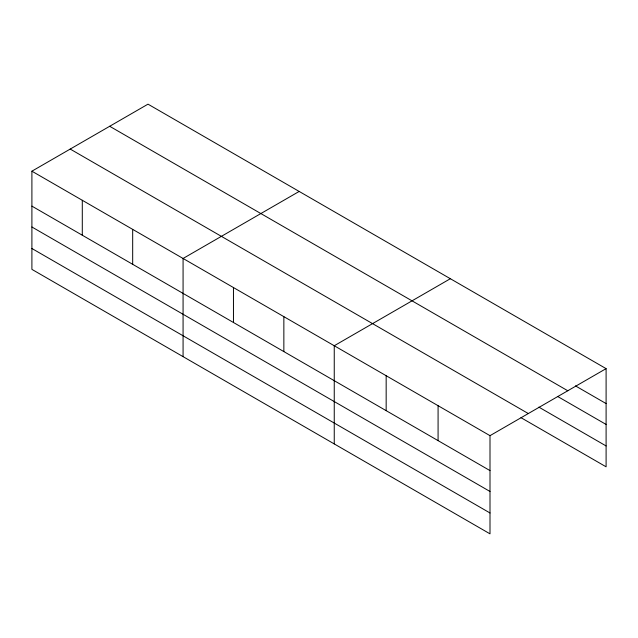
<?xml version="1.0" encoding="UTF-8"?>
<svg xmlns="http://www.w3.org/2000/svg" width="638" height="638" viewBox="0 0 638 638"><rect width="100%" height="100%" fill="white"/><g stroke="black" fill="none" stroke-linecap="round" stroke-linejoin="round"><path stroke-width="0.96" d="M490 491.475L490 435.666L31.9 171.191L31.9 269.364L490 533.839L490 491.475L31.9 226.992M520.991 417.675L606.1 466.809L606.1 368.636L148 104.161L31.9 171.191M299.174 191.44L183.074 258.47L183.074 356.642M450.348 278.718L334.248 345.748L334.248 443.92M490 435.666L606.1 368.636M575.46 385.886L606.1 403.575M109.688 126.276L567.788 390.759M557.588 396.437L606.1 424.445M538.863 407.124L606.1 445.946M70.212 149.069L528.312 413.552M31.9 206.122L490 470.605M31.9 248.493L490 512.976M438.083 405.696L438.083 440.635M386.165 375.718L386.165 410.657M283.854 316.655L283.854 351.594M233.46 287.563L233.46 322.493M132.68 229.377L132.68 264.307M82.294 200.284L82.294 235.215"/></g></svg>
